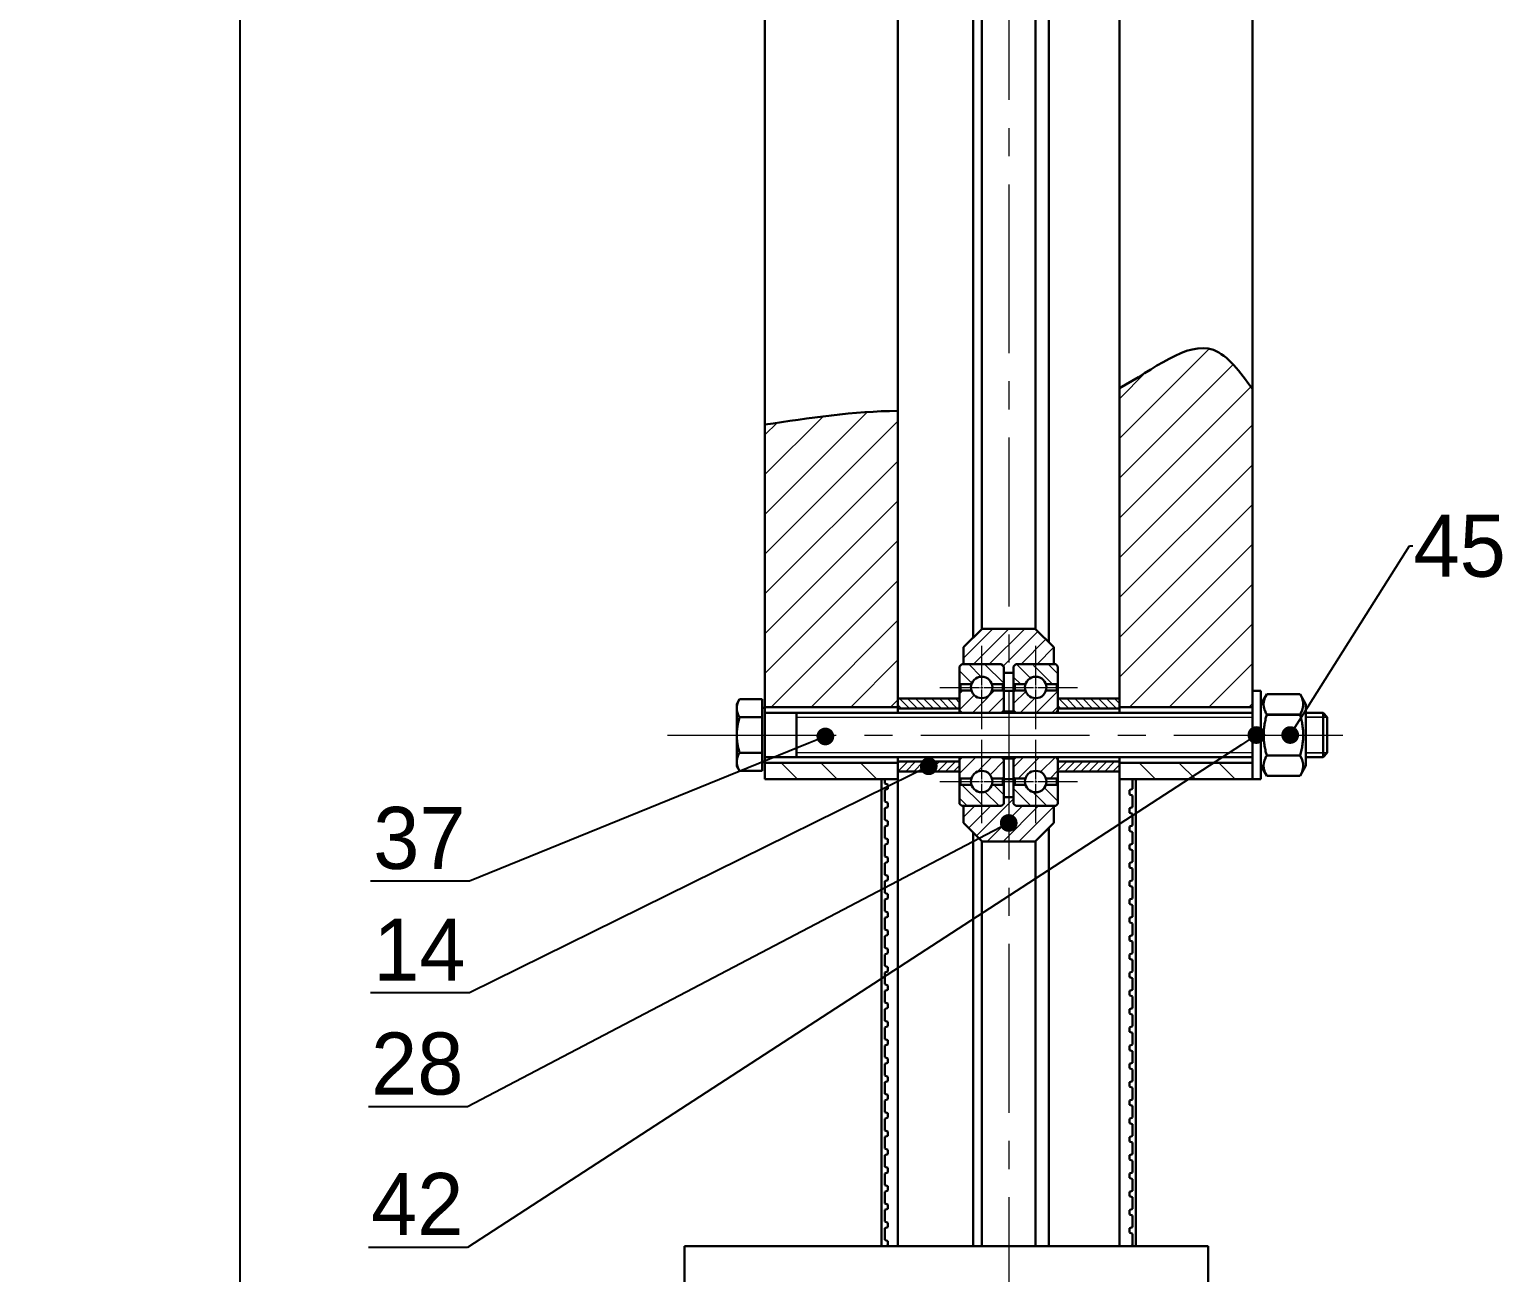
# Model space of a CAD drawing. Header units: millimetres. Extents: x 587 to 10361, y -8386 to 1488.
# Drawn here: x 8307.3 to 8474, y -6475.3 to -6335 of the extents above; entities that cross this region are included whole.
import ezdxf
from ezdxf import colors
from ezdxf.entities.mleader import LeaderData, LeaderLine
from ezdxf.math import Vec2, Vec3

# ---------------------------------------------------------------- set-up
doc = ezdxf.new("R2010")
doc.units = ezdxf.units.MM
doc.linetypes.add('ACAD_ISO10W100', pattern=[18, 12, -3, 0, -3])
doc.linetypes.add('CENTER2', pattern=[28.575, 19.05, -3.175, 3.175, -3.175])
for name, color, linetype, lineweight in [('Cienka', 30, 'Continuous', 0), ('Gruba', 7, 'Continuous', 30), ('Kreskowanie', 10, 'Continuous', 0), ('Symetria', 210, 'ACAD_ISO10W100', 0), ('Widoczne (ISO)', 7, 'Continuous', 30), ('Wymiar', 3, 'Continuous', 20)]:
    doc.layers.add(name, color=color, linetype=linetype, lineweight=lineweight)
doc.dimstyles.get("Standard").update_dxf_attribs({"dimtxt": 2, "dimasz": 1, "dimexe": 0.18, "dimexo": 0.0625, "dimgap": 0.09, "dimtad": 1, "dimzin": 0, "dimdsep": 46, "dimtxsty": 'Standard', "dimcen": 1, "dimadec": 0, "dimazin": 0, "dimtfac": 1, "dimtofl": 0, "dimtmove": 0, "dimatfit": 3, "dimfxl": 1, "dimtolj": 1, "dimtzin": 0, "dimarcsym": 0})
pattern_1 = [(45, (-394.3436, -1376.1626), (-0.89802561, 0.89802561), [])]
pattern_2 = [(135, (-394.3436, -1376.1626), (-0.89802561, -0.89802561), [])]

# ---------------------------------------------------------------- blocks, each defined once
blk = doc.blocks.new('*U454')
at = {"layer": 'Symetria', "color": 0, "linetype": 'CENTER2', "transparency": 16777216}
blk.add_line((-38.5, 0), (38.5, 0), dxfattribs=at)
blk = doc.blocks.new('*U455')
at = {"layer": 'Symetria', "color": 0, "linetype": 'CENTER2', "transparency": 16777216}
for p, q in [((0, 0.24), (0, 4.71)), ((-4.71, 0), (-0.24, 0)), ((0.24, 0), (4.71, 0)), ((0, -4.71), (0, -0.24))]:
    blk.add_line(p, q, dxfattribs=at)
at = {"layer": 'Symetria', "color": 0, "linetype": 'Continuous', "transparency": 16777216}
for p, q in [((-0.12, 0), (0.12, 0)), ((0, -0.12), (0, 0.12))]:
    blk.add_line(p, q, dxfattribs=at)
blk = doc.blocks.new('*U456')
at = {"layer": 'Symetria', "color": 0, "linetype": 'CENTER2', "transparency": 16777216}
for p, q in [((0, 0.24), (0, 4.71)), ((-4.71, 0), (-0.24, 0)), ((0.24, 0), (4.71, 0)), ((0, -4.71), (0, -0.24))]:
    blk.add_line(p, q, dxfattribs=at)
at = {"layer": 'Symetria', "color": 0, "linetype": 'Continuous', "transparency": 16777216}
for p, q in [((-0.12, 0), (0.12, 0)), ((0, -0.12), (0, 0.12))]:
    blk.add_line(p, q, dxfattribs=at)
blk = doc.blocks.new('*U457')
at = {"layer": 'Symetria', "color": 0, "linetype": 'CENTER2', "transparency": 16777216}
for p, q in [((0, 0.24), (0, 4.71)), ((-4.71, 0), (-0.24, 0)), ((0.24, 0), (4.71, 0)), ((0, -4.71), (0, -0.24))]:
    blk.add_line(p, q, dxfattribs=at)
at = {"layer": 'Symetria', "color": 0, "linetype": 'Continuous', "transparency": 16777216}
for p, q in [((-0.12, 0), (0.12, 0)), ((0, -0.12), (0, 0.12))]:
    blk.add_line(p, q, dxfattribs=at)
blk = doc.blocks.new('*U458')
at = {"layer": 'Symetria', "color": 0, "linetype": 'CENTER2', "transparency": 16777216}
for p, q in [((0, 0.24), (0, 4.71)), ((-4.71, 0), (-0.24, 0)), ((0.24, 0), (4.71, 0)), ((0, -4.71), (0, -0.24))]:
    blk.add_line(p, q, dxfattribs=at)
at = {"layer": 'Symetria', "color": 0, "linetype": 'Continuous', "transparency": 16777216}
for p, q in [((-0.12, 0), (0.12, 0)), ((0, -0.12), (0, 0.12))]:
    blk.add_line(p, q, dxfattribs=at)
blk = doc.blocks.new('*U485')
at = {"layer": 'Symetria', "color": 0, "linetype": 'CENTER2', "transparency": 16777216}
blk.add_line((0, 178.96), (0, -453.55), dxfattribs=at)
blk = doc.blocks.new('_Dot')
at = {"color": 0, "linetype": 'ByBlock', "lineweight": -2}
blk.add_line((-0.5, 0), (-1, 0), dxfattribs=at)
at = {"color": 0, "linetype": 'ByBlock', "const_width": 0.5}
blk.add_lwpolyline([(-0.25, 0, 1), (0.25, 0, 1)], format="xyb", close=True, dxfattribs=at)
blk = doc.blocks.new('*D643')
at = {"layer": 'Defpoints', "color": 0, "transparency": 16777216}
for p in [(7698.84, -6299.64), (8330.99, -6299.64), (8330.99, -6552.91)]:
    blk.add_point(p, dxfattribs=at)
at = {"layer": 'Wymiar', "color": 0, "lineweight": -2, "transparency": 16777216}
for p, q in [((7698.84, -6299.7), (7698.84, -6553.09)), ((8330.99, -6299.7), (8330.99, -6553.09)), ((7699.84, -6552.91), (8329.99, -6552.91))]:
    blk.add_line(p, q, dxfattribs=at)
at = {"layer": 'Wymiar', "color": 0, "transparency": 16777216}
for points in [[(7699.84, -6552.75), (7699.84, -6553.08), (7698.84, -6552.91)], [(8329.99, -6552.75), (8329.99, -6553.08), (8330.99, -6552.91)]]:
    blk.add_solid(points, dxfattribs=at)
at = {"layer": 'Wymiar', "color": 0, "transparency": 16777216, "insert": (8014.92, -6549.32), "char_height": 2, "attachment_point": 5}
blk.add_mtext('\\A1;{\\H3.5x;1443}', dxfattribs=at)

msp = doc.modelspace()

# ---------------------------------------------------------------- hatches: boundary and pattern name
at = {"layer": 'Kreskowanie'}
h = msp.add_hatch(dxfattribs=at)
h.set_pattern_fill('ANSI31', color=256)
h.set_pattern_definition([(45, (-394.3436, -1376.1626), (-2.245064, 2.245064), [])])
edge = h.paths.add_edge_path()
edge.add_spline(control_points=[(8405.245, -6378.059), (8400.247, -6378.094), (8395.246, -6378.849), (8390.245, -6379.604)], knot_values=[0, 0, 0, 0, 15.0793762, 15.0793762, 15.0793762, 15.0793762], degree=3, periodic=0)
edge.add_line((8390.245, -6379.604), (8390.245, -6411.187))
edge.add_line((8390.245, -6411.187), (8390.245, -6411.483))
edge.add_line((8390.245, -6411.483), (8405.245, -6411.483))
edge.add_line((8405.245, -6411.483), (8405.245, -6411.137))
edge.add_line((8405.245, -6411.137), (8405.245, -6378.059))
edge = h.paths.add_edge_path()
edge.add_spline(control_points=[(8445.245, -6375.59), (8443.856, -6373.681), (8439.921, -6368.27), (8434.043, -6373.455), (8430.245, -6375.484)], knot_values=[0, 0, 0, 0, 6.2349477, 17.6667632, 17.6667632, 17.6667632, 17.6667632], degree=3, periodic=0)
edge.add_line((8430.245, -6375.484), (8430.245, -6411.483))
edge.add_line((8430.245, -6411.483), (8444.863, -6411.483))
edge.add_line((8444.863, -6411.483), (8445.245, -6411.483))
edge.add_line((8445.245, -6411.483), (8445.245, -6375.59))
h = msp.add_hatch(dxfattribs=at)
h.set_pattern_fill('ANSI31', color=256, scale=0.4)
h.set_pattern_definition(pattern_1)
h.paths.add_polyline_path([(8420.745, -6422.637), (8418.545, -6422.637), (8418.295, -6422.387), (8418.295, -6421.637), (8417.195, -6421.637), (8417.195, -6422.387), (8416.945, -6422.637), (8414.745, -6422.637), (8414.745, -6426.637), (8420.745, -6426.637)])
h.paths.add_polyline_path([(8412.645, -6422.637), (8412.645, -6424.537), (8414.745, -6426.637), (8414.745, -6422.637)])
h.paths.add_polyline_path([(8422.845, -6422.637), (8420.745, -6422.637), (8420.745, -6426.637), (8422.845, -6424.537)])
h.paths.add_polyline_path([(8414.745, -6402.637), (8412.645, -6404.737), (8412.645, -6406.637), (8414.745, -6406.637)])
h.paths.add_polyline_path([(8418.545, -6406.637), (8420.745, -6406.637), (8420.745, -6402.637), (8414.745, -6402.637), (8414.745, -6406.637), (8416.945, -6406.637), (8417.195, -6406.887), (8417.195, -6407.637), (8418.295, -6407.637), (8418.295, -6406.887)])
h.paths.add_polyline_path([(8422.845, -6404.737), (8420.745, -6402.637), (8420.745, -6406.637), (8422.845, -6406.637)])
h = msp.add_hatch(dxfattribs=at)
h.set_pattern_fill('ANSI31', color=256, scale=0.4, angle=90)
h.set_pattern_definition(pattern_2)
h.paths.add_polyline_path([(8414.695, -6406.637), (8412.645, -6406.637), (8412.445, -6406.637), (8412.195, -6406.887), (8412.195, -6408.787), (8412.32, -6408.912), (8413.538, -6408.912, -0.3287378), (8414.695, -6408.059)])
h.paths.add_polyline_path([(8417.195, -6406.887), (8416.945, -6406.637), (8414.745, -6406.637), (8414.745, -6408.06, -0.3173424), (8415.853, -6408.912), (8417.07, -6408.912), (8417.195, -6408.787)])
h.paths.add_polyline_path([(8420.745, -6406.637), (8418.545, -6406.637), (8418.295, -6406.887), (8418.295, -6407.637), (8418.295, -6408.787), (8418.42, -6408.912), (8419.638, -6408.912, -0.3173424), (8420.745, -6408.06)])
h.paths.add_polyline_path([(8423.295, -6406.887), (8423.045, -6406.637), (8420.795, -6406.637), (8420.795, -6408.059, -0.3287378), (8421.953, -6408.912), (8423.17, -6408.912), (8423.295, -6408.787)])
h = msp.add_hatch(dxfattribs=at)
h.set_pattern_fill('ANSI31', color=256, scale=0.4)
h.set_pattern_definition(pattern_1)
h.paths.add_polyline_path([(8414.695, -6410.482, -0.3287378), (8413.538, -6409.629), (8412.32, -6409.629), (8412.195, -6409.754), (8412.195, -6409.871), (8412.195, -6411.887), (8412.445, -6412.137), (8414.695, -6412.137)])
h.paths.add_polyline_path([(8417.195, -6409.754), (8417.07, -6409.629), (8415.853, -6409.629, -0.3173424), (8414.745, -6410.481), (8414.745, -6412.137), (8416.945, -6412.137), (8417.195, -6411.887)])
h.paths.add_polyline_path([(8420.745, -6410.481, -0.3173424), (8419.638, -6409.629), (8418.42, -6409.629), (8418.295, -6409.754), (8418.295, -6411.887), (8418.545, -6412.137), (8420.745, -6412.137)])
h.paths.add_polyline_path([(8423.295, -6411.137), (8423.295, -6409.871), (8423.295, -6409.754), (8423.17, -6409.629), (8421.953, -6409.629, -0.3287378), (8420.795, -6410.482), (8420.795, -6412.137), (8423.045, -6412.137), (8423.295, -6411.887)])
h = msp.add_hatch(dxfattribs=at)
h.set_pattern_fill('ANSI31', color=256, scale=0.2, angle=90)
h.set_pattern_definition([(135, (-394.3436, -1376.1626), (-0.449012806, -0.449012806), [])])
h.paths.add_polyline_path([(8412.195, -6410.524), (8405.245, -6410.524), (8405.245, -6411.637), (8412.195, -6411.637), (8412.195, -6411.137)])
h.paths.add_polyline_path([(8430.245, -6411.137), (8430.245, -6410.524), (8423.295, -6410.524), (8423.295, -6411.637), (8430.245, -6411.637)])
h = msp.add_hatch(dxfattribs=at)
h.set_pattern_fill('ANSI31', color=256, angle=90)
h.set_pattern_definition([(135, (-394.3436, -1376.1626), (-2.245064, -2.245064), [])])
h.paths.add_polyline_path([(8405.245, -6417.791), (8390.245, -6417.791), (8390.245, -6417.594), (8390.245, -6419.637), (8405.245, -6419.637)])
h.paths.add_polyline_path([(8445.245, -6418.087), (8445.245, -6417.791), (8430.245, -6417.791), (8430.245, -6418.137), (8430.245, -6419.637), (8445.245, -6419.637)])
h = msp.add_hatch(dxfattribs=at)
h.set_pattern_fill('ANSI31', color=256, scale=0.2)
h.set_pattern_definition([(45, (-394.3436, -1376.1626), (-0.449012806, 0.449012806), [])])
h.paths.add_polyline_path([(8412.195, -6417.637), (8405.245, -6417.637), (8405.245, -6418.137), (8405.245, -6418.75), (8412.195, -6418.75)])
h.paths.add_polyline_path([(8430.245, -6417.637), (8423.295, -6417.637), (8423.295, -6418.137), (8423.295, -6418.75), (8430.245, -6418.75)])
h = msp.add_hatch(dxfattribs=at)
h.set_pattern_fill('ANSI31', color=256, scale=0.4)
h.set_pattern_definition(pattern_1)
h.paths.add_polyline_path([(8414.695, -6417.137), (8412.445, -6417.137), (8412.195, -6417.387), (8412.195, -6418.137), (8412.195, -6419.404), (8412.32, -6419.529), (8413.538, -6419.529, -0.3287378), (8414.695, -6418.675)])
h.paths.add_polyline_path([(8417.195, -6417.387), (8416.945, -6417.137), (8414.745, -6417.137), (8414.745, -6418.676, -0.3173424), (8415.853, -6419.529), (8417.07, -6419.529), (8417.195, -6419.404)])
h.paths.add_polyline_path([(8420.745, -6417.137), (8418.545, -6417.137), (8418.295, -6417.387), (8418.295, -6419.404), (8418.42, -6419.529), (8419.638, -6419.529, -0.3173424), (8420.745, -6418.676)])
h.paths.add_polyline_path([(8423.295, -6417.387), (8423.045, -6417.137), (8420.795, -6417.137), (8420.795, -6418.675, -0.3287378), (8421.953, -6419.529), (8423.17, -6419.529), (8423.295, -6419.404)])
h = msp.add_hatch(dxfattribs=at)
h.set_pattern_fill('ANSI31', color=256, scale=0.4, angle=90)
h.set_pattern_definition(pattern_2)
h.paths.add_polyline_path([(8414.695, -6421.099, -0.3287378), (8413.538, -6420.246), (8412.32, -6420.246), (8412.195, -6420.371), (8412.195, -6422.387), (8412.445, -6422.637), (8414.695, -6422.637)])
h.paths.add_polyline_path([(8417.195, -6421.637), (8417.195, -6420.371), (8417.07, -6420.246), (8415.853, -6420.246, -0.3173424), (8414.745, -6421.098), (8414.745, -6422.637), (8416.945, -6422.637), (8417.195, -6422.387)])
h.paths.add_polyline_path([(8420.745, -6421.098, -0.3173424), (8419.638, -6420.246), (8418.42, -6420.246), (8418.295, -6420.371), (8418.295, -6422.387), (8418.545, -6422.637), (8420.745, -6422.637)])
h.paths.add_polyline_path([(8423.295, -6420.371), (8423.17, -6420.246), (8421.953, -6420.246, -0.3287378), (8420.795, -6421.099), (8420.795, -6422.637), (8422.845, -6422.637), (8423.045, -6422.637), (8423.295, -6422.387)])

# ---------------------------------------------------------------- linework, layer by layer
at = {"layer": 'Cienka'}
for p, q in [((8393.789, -6412.616), (8445.245, -6412.616)), ((8453.689, -6412.616), (8451.289, -6412.616)), ((8451.289, -6412.616), (8453.689, -6412.616)), ((8445.245, -6416.659), (8393.767, -6416.659)), ((8451.289, -6416.659), (8453.689, -6416.659)), ((8453.689, -6416.659), (8451.289, -6416.659))]:
    msp.add_line(p, q, dxfattribs=at)
at = {"layer": 'Gruba'}
for p, q in [((8390.245, -6119.637), (8390.245, -6417.637)), ((8405.245, -6290.787), (8405.245, -6412.137)), ((8413.72, -6290.637), (8413.72, -6403.662)), ((8414.72, -6402.662), (8414.72, -6290.637)), ((8420.77, -6290.637), (8420.77, -6402.662)), ((8422.27, -6404.162), (8422.27, -6290.637)), ((8430.245, -6290.637), (8430.245, -6412.137)), ((8445.245, -6299.637), (8445.245, -6417.637)), ((8412.645, -6404.737), (8414.745, -6402.637)), ((8420.745, -6402.637), (8414.745, -6402.637)), ((8422.845, -6404.737), (8420.745, -6402.637)), ((8412.645, -6404.737), (8412.645, -6406.637)), ((8412.195, -6406.887), (8412.445, -6406.637)), ((8412.195, -6406.887), (8412.195, -6412.137)), ((8412.645, -6406.637), (8412.445, -6406.637)), ((8416.945, -6406.637), (8412.645, -6406.637)), ((8422.845, -6406.637), (8418.545, -6406.637)), ((8423.045, -6406.637), (8422.845, -6406.637)), ((8423.295, -6406.887), (8423.045, -6406.637)), ((8423.295, -6406.887), (8423.295, -6412.137)), ((8412.195, -6408.787), (8412.32, -6408.912)), ((8412.195, -6409.754), (8412.32, -6409.629)), ((8412.32, -6408.912), (8413.538, -6408.912)), ((8412.32, -6409.629), (8413.538, -6409.629)), ((8417.07, -6408.912), (8415.853, -6408.912)), ((8417.07, -6409.629), (8415.853, -6409.629)), ((8417.195, -6408.787), (8417.07, -6408.912)), ((8417.195, -6409.754), (8417.07, -6409.629)), ((8418.295, -6408.787), (8418.42, -6408.912)), ((8418.295, -6409.754), (8418.42, -6409.629)), ((8418.42, -6408.912), (8419.638, -6408.912)), ((8418.42, -6409.629), (8419.638, -6409.629)), ((8423.17, -6408.912), (8421.953, -6408.912)), ((8423.17, -6409.629), (8421.953, -6409.629)), ((8423.295, -6408.787), (8423.17, -6408.912)), ((8423.295, -6409.754), (8423.17, -6409.629)), ((8446.189, -6409.637), (8445.245, -6409.637)), ((8446.189, -6409.637), (8446.189, -6411.187)), ((8390.245, -6411.483), (8405.245, -6411.483)), ((8412.195, -6410.524), (8405.245, -6410.524)), ((8445.245, -6411.483), (8430.245, -6411.483)), ((8450.614, -6410.018), (8446.864, -6410.018)), ((8451.289, -6411.187), (8450.619, -6410.027)), ((8451.289, -6418.087), (8451.289, -6411.187)), ((8393.789, -6412.137), (8393.789, -6417.137)), ((8405.245, -6411.637), (8412.195, -6411.637)), ((8430.245, -6411.637), (8423.295, -6411.637)), ((8450.614, -6412.341), (8446.864, -6412.341)), ((8453.21, -6412.137), (8451.289, -6412.137)), ((8453.689, -6412.616), (8453.21, -6412.137)), ((8453.689, -6412.616), (8453.21, -6412.137)), ((8453.21, -6412.137), (8453.21, -6417.137)), ((8453.689, -6412.616), (8453.689, -6416.659)), ((8390.245, -6419.637), (8390.245, -6417.637)), ((8390.245, -6417.791), (8405.245, -6417.791)), ((8405.245, -6417.137), (8405.245, -6417.637)), ((8405.245, -6417.637), (8405.245, -6419.637)), ((8405.245, -6417.637), (8412.195, -6417.637)), ((8412.195, -6417.137), (8412.195, -6422.387)), ((8423.295, -6417.137), (8423.295, -6422.387)), ((8430.245, -6417.637), (8423.295, -6417.637)), ((8430.245, -6417.137), (8430.245, -6417.637)), ((8430.245, -6419.637), (8430.245, -6417.637)), ((8445.245, -6417.791), (8430.245, -6417.791)), ((8445.245, -6417.637), (8445.245, -6419.637)), ((8446.189, -6419.637), (8446.189, -6418.087)), ((8450.614, -6416.96), (8446.864, -6416.96)), ((8451.289, -6418.087), (8450.619, -6419.247)), ((8453.21, -6417.137), (8451.289, -6417.137)), ((8453.689, -6416.659), (8453.21, -6417.137)), ((8453.689, -6416.659), (8453.21, -6417.137)), ((8390.245, -6419.637), (8405.245, -6419.637)), ((8403.408, -6419.637), (8403.41, -6472.326)), ((8403.767, -6420.096), (8403.767, -6419.637)), ((8412.195, -6418.75), (8405.245, -6418.75)), ((8405.245, -6419.637), (8405.245, -6472.326)), ((8412.195, -6419.404), (8412.32, -6419.529)), ((8412.32, -6419.529), (8413.538, -6419.529)), ((8417.07, -6419.529), (8415.853, -6419.529)), ((8417.195, -6419.404), (8417.07, -6419.529)), ((8418.295, -6419.404), (8418.42, -6419.529)), ((8418.42, -6419.529), (8419.638, -6419.529)), ((8423.17, -6419.529), (8421.953, -6419.529)), ((8423.295, -6419.404), (8423.17, -6419.529)), ((8430.245, -6419.637), (8430.245, -6472.326)), ((8430.245, -6419.637), (8445.245, -6419.637)), ((8431.717, -6419.637), (8431.717, -6420.722)), ((8432.077, -6472.326), (8432.076, -6419.637)), ((8446.189, -6419.637), (8445.245, -6419.637)), ((8450.614, -6419.256), (8446.864, -6419.256)), ((8404.117, -6420.223), (8403.767, -6420.096)), ((8403.767, -6420.841), (8404.117, -6420.714)), ((8403.767, -6422.157), (8403.767, -6420.841)), ((8404.117, -6420.714), (8404.117, -6420.223)), ((8412.195, -6420.371), (8412.32, -6420.246)), ((8412.32, -6420.246), (8413.538, -6420.246)), ((8417.07, -6420.246), (8415.853, -6420.246)), ((8417.195, -6420.371), (8417.07, -6420.246)), ((8418.295, -6420.371), (8418.42, -6420.246)), ((8418.42, -6420.246), (8419.638, -6420.246)), ((8423.17, -6420.246), (8421.953, -6420.246)), ((8423.295, -6420.371), (8423.17, -6420.246)), ((8431.717, -6420.722), (8431.367, -6420.85)), ((8431.367, -6420.85), (8431.367, -6421.34)), ((8431.367, -6421.34), (8431.717, -6421.467)), ((8431.717, -6421.467), (8431.717, -6422.783)), ((8404.117, -6422.284), (8403.767, -6422.157)), ((8403.767, -6422.902), (8404.117, -6422.775)), ((8403.767, -6424.218), (8403.767, -6422.902)), ((8404.117, -6422.775), (8404.117, -6422.284)), ((8412.195, -6422.387), (8412.445, -6422.637)), ((8412.645, -6422.637), (8412.445, -6422.637)), ((8416.945, -6422.637), (8412.645, -6422.637)), ((8422.845, -6422.637), (8418.545, -6422.637)), ((8423.045, -6422.637), (8422.845, -6422.637)), ((8423.295, -6422.387), (8423.045, -6422.637)), ((8431.717, -6422.783), (8431.367, -6422.91)), ((8431.367, -6422.91), (8431.367, -6423.401)), ((8404.117, -6424.345), (8403.767, -6424.218)), ((8403.767, -6424.963), (8404.117, -6424.835)), ((8404.117, -6424.835), (8404.117, -6424.345)), ((8412.645, -6424.537), (8414.745, -6426.637)), ((8422.845, -6424.537), (8420.745, -6426.637)), ((8431.367, -6423.401), (8431.717, -6423.528)), ((8431.717, -6424.844), (8431.367, -6424.971)), ((8431.717, -6423.528), (8431.717, -6424.844)), ((8403.767, -6426.278), (8403.767, -6424.963)), ((8404.117, -6426.406), (8403.767, -6426.278)), ((8404.117, -6426.896), (8404.117, -6426.406)), ((8413.72, -6425.612), (8413.72, -6472.326)), ((8422.27, -6472.326), (8422.27, -6425.112)), ((8431.367, -6424.971), (8431.367, -6425.462)), ((8431.367, -6425.462), (8431.717, -6425.589)), ((8431.717, -6425.589), (8431.717, -6426.905)), ((8403.767, -6427.024), (8404.117, -6426.896)), ((8403.767, -6428.339), (8403.767, -6427.024)), ((8414.72, -6472.326), (8414.72, -6426.612)), ((8420.745, -6426.637), (8414.745, -6426.637)), ((8420.77, -6426.612), (8420.77, -6472.326)), ((8431.717, -6426.905), (8431.367, -6427.032)), ((8431.367, -6427.032), (8431.367, -6427.522)), ((8431.367, -6427.522), (8431.717, -6427.65)), ((8431.717, -6427.65), (8431.717, -6428.965)), ((8404.117, -6428.467), (8403.767, -6428.339)), ((8403.767, -6429.084), (8404.117, -6428.957)), ((8403.767, -6430.4), (8403.767, -6429.084)), ((8404.117, -6428.957), (8404.117, -6428.467)), ((8431.717, -6428.965), (8431.367, -6429.093)), ((8431.367, -6429.093), (8431.367, -6429.583)), ((8431.367, -6429.583), (8431.717, -6429.711)), ((8431.717, -6429.711), (8431.717, -6431.026)), ((8404.117, -6430.527), (8403.767, -6430.4)), ((8403.767, -6431.145), (8404.117, -6431.018)), ((8403.768, -6432.461), (8403.767, -6431.145)), ((8404.117, -6431.018), (8404.117, -6430.527)), ((8431.717, -6431.026), (8431.367, -6431.154)), ((8431.367, -6431.154), (8431.368, -6431.644)), ((8404.118, -6432.588), (8403.768, -6432.461)), ((8403.768, -6433.206), (8404.118, -6433.079)), ((8403.768, -6434.522), (8403.768, -6433.206)), ((8404.118, -6433.079), (8404.118, -6432.588)), ((8431.368, -6431.644), (8431.718, -6431.771)), ((8431.718, -6433.087), (8431.368, -6433.214)), ((8431.368, -6433.214), (8431.368, -6433.705)), ((8431.718, -6431.771), (8431.718, -6433.087)), ((8404.118, -6434.649), (8403.768, -6434.522)), ((8404.118, -6435.139), (8404.118, -6434.649)), ((8431.368, -6433.705), (8431.718, -6433.832)), ((8431.718, -6433.832), (8431.718, -6435.148)), ((8403.768, -6435.267), (8404.118, -6435.139)), ((8403.768, -6436.582), (8403.768, -6435.267)), ((8404.118, -6436.71), (8403.768, -6436.582)), ((8431.718, -6435.148), (8431.368, -6435.275)), ((8431.368, -6435.275), (8431.368, -6435.766)), ((8431.368, -6435.766), (8431.718, -6435.893)), ((8431.718, -6435.893), (8431.718, -6437.209)), ((8403.768, -6437.328), (8404.118, -6437.2)), ((8403.768, -6438.643), (8403.768, -6437.328)), ((8404.118, -6437.2), (8404.118, -6436.71)), ((8431.718, -6437.209), (8431.368, -6437.336)), ((8431.368, -6437.336), (8431.368, -6437.826)), ((8431.368, -6437.826), (8431.718, -6437.954)), ((8431.718, -6437.954), (8431.718, -6439.269)), ((8404.118, -6438.771), (8403.768, -6438.643)), ((8403.768, -6439.388), (8404.118, -6439.261)), ((8403.768, -6440.704), (8403.768, -6439.388)), ((8404.118, -6439.261), (8404.118, -6438.771)), ((8431.718, -6439.269), (8431.368, -6439.397)), ((8431.368, -6439.397), (8431.368, -6439.887)), ((8431.368, -6439.887), (8431.718, -6440.015)), ((8404.118, -6440.831), (8403.768, -6440.704)), ((8403.768, -6441.449), (8404.118, -6441.322)), ((8403.768, -6442.765), (8403.768, -6441.449)), ((8404.118, -6441.322), (8404.118, -6440.831)), ((8431.718, -6441.33), (8431.368, -6441.458)), ((8431.368, -6441.458), (8431.368, -6441.948)), ((8431.718, -6440.015), (8431.718, -6441.33)), ((8404.118, -6442.892), (8403.768, -6442.765)), ((8404.118, -6443.383), (8404.118, -6442.892)), ((8431.368, -6441.948), (8431.718, -6442.075)), ((8431.718, -6442.075), (8431.718, -6443.391)), ((8403.768, -6443.51), (8404.118, -6443.383)), ((8403.768, -6444.826), (8403.768, -6443.51)), ((8404.118, -6444.953), (8403.768, -6444.826)), ((8431.718, -6443.391), (8431.368, -6443.518)), ((8431.368, -6443.518), (8431.368, -6444.009)), ((8431.368, -6444.009), (8431.718, -6444.136)), ((8431.718, -6444.136), (8431.718, -6445.452)), ((8403.768, -6445.571), (8404.118, -6445.443)), ((8403.768, -6446.886), (8403.768, -6445.571)), ((8404.118, -6445.443), (8404.118, -6444.953)), ((8431.718, -6445.452), (8431.368, -6445.579)), ((8431.368, -6445.579), (8431.368, -6446.07)), ((8431.368, -6446.07), (8431.718, -6446.197)), ((8431.718, -6446.197), (8431.718, -6447.513)), ((8404.118, -6447.014), (8403.768, -6446.886)), ((8403.768, -6447.632), (8404.118, -6447.504)), ((8403.768, -6448.947), (8403.768, -6447.632)), ((8404.118, -6447.504), (8404.118, -6447.014)), ((8431.718, -6447.513), (8431.368, -6447.64)), ((8431.368, -6447.64), (8431.368, -6448.13)), ((8431.368, -6448.13), (8431.718, -6448.258)), ((8431.718, -6448.258), (8431.718, -6449.573)), ((8404.118, -6449.075), (8403.768, -6448.947)), ((8403.768, -6449.692), (8404.118, -6449.565)), ((8403.768, -6451.008), (8403.768, -6449.692)), ((8404.118, -6449.565), (8404.118, -6449.075)), ((8431.718, -6449.573), (8431.368, -6449.701)), ((8431.368, -6449.701), (8431.368, -6450.191)), ((8404.118, -6451.135), (8403.768, -6451.008)), ((8404.118, -6451.626), (8404.118, -6451.135)), ((8431.368, -6450.191), (8431.718, -6450.319)), ((8431.718, -6450.319), (8431.718, -6451.634)), ((8403.768, -6451.753), (8404.118, -6451.626)), ((8403.768, -6453.069), (8403.768, -6451.753)), ((8404.118, -6453.196), (8403.768, -6453.069)), ((8404.118, -6453.687), (8404.118, -6453.196)), ((8431.718, -6451.634), (8431.368, -6451.762)), ((8431.368, -6451.762), (8431.368, -6452.252)), ((8431.368, -6452.252), (8431.718, -6452.379)), ((8431.718, -6452.379), (8431.718, -6453.695)), ((8403.768, -6453.814), (8404.118, -6453.687)), ((8403.768, -6455.13), (8403.768, -6453.814)), ((8431.718, -6453.695), (8431.368, -6453.822)), ((8431.368, -6453.822), (8431.368, -6454.313)), ((8431.368, -6454.313), (8431.718, -6454.44)), ((8431.718, -6454.44), (8431.718, -6455.756)), ((8404.118, -6455.257), (8403.768, -6455.13)), ((8403.768, -6455.875), (8404.118, -6455.747)), ((8403.768, -6457.19), (8403.768, -6455.875)), ((8404.118, -6455.747), (8404.118, -6455.257)), ((8431.718, -6455.756), (8431.368, -6455.883)), ((8431.368, -6455.883), (8431.368, -6456.374)), ((8431.368, -6456.374), (8431.718, -6456.501)), ((8431.718, -6456.501), (8431.718, -6457.817)), ((8404.118, -6457.318), (8403.768, -6457.19)), ((8403.768, -6457.936), (8404.118, -6457.808)), ((8403.768, -6459.251), (8403.768, -6457.936)), ((8404.118, -6457.808), (8404.118, -6457.318)), ((8431.718, -6457.817), (8431.368, -6457.944)), ((8431.368, -6457.944), (8431.368, -6458.434)), ((8404.118, -6459.379), (8403.768, -6459.251)), ((8403.768, -6459.996), (8404.118, -6459.869)), ((8404.118, -6459.869), (8404.118, -6459.379)), ((8431.368, -6458.434), (8431.718, -6458.562)), ((8431.718, -6459.877), (8431.368, -6460.005)), ((8431.718, -6458.562), (8431.718, -6459.877)), ((8403.768, -6461.312), (8403.768, -6459.996)), ((8404.118, -6461.439), (8403.768, -6461.312)), ((8404.118, -6461.93), (8404.118, -6461.439)), ((8431.368, -6460.005), (8431.368, -6460.495)), ((8431.368, -6460.495), (8431.718, -6460.623)), ((8431.718, -6460.623), (8431.718, -6461.938)), ((8403.768, -6462.057), (8404.118, -6461.93)), ((8403.768, -6463.373), (8403.768, -6462.057)), ((8431.718, -6461.938), (8431.368, -6462.066)), ((8431.368, -6462.066), (8431.368, -6462.556)), ((8431.368, -6462.556), (8431.718, -6462.683)), ((8431.718, -6462.683), (8431.718, -6463.999)), ((8404.118, -6463.5), (8403.768, -6463.373)), ((8403.768, -6464.118), (8404.118, -6463.991)), ((8403.769, -6465.434), (8403.768, -6464.118)), ((8404.118, -6463.991), (8404.118, -6463.5)), ((8431.718, -6463.999), (8431.368, -6464.126)), ((8431.368, -6464.126), (8431.368, -6464.617)), ((8431.368, -6464.617), (8431.719, -6464.744)), ((8431.719, -6464.744), (8431.719, -6466.06)), ((8404.119, -6465.561), (8403.769, -6465.434)), ((8403.769, -6466.179), (8404.119, -6466.051)), ((8403.769, -6467.494), (8403.769, -6466.179)), ((8404.119, -6466.051), (8404.119, -6465.561)), ((8431.719, -6466.06), (8431.369, -6466.187)), ((8431.369, -6466.187), (8431.369, -6466.678)), ((8404.119, -6467.622), (8403.769, -6467.494)), ((8403.769, -6468.24), (8404.119, -6468.112)), ((8403.769, -6469.555), (8403.769, -6468.24)), ((8404.119, -6468.112), (8404.119, -6467.622)), ((8431.369, -6466.678), (8431.719, -6466.805)), ((8431.719, -6468.121), (8431.369, -6468.248)), ((8431.369, -6468.248), (8431.369, -6468.738)), ((8431.719, -6466.805), (8431.719, -6468.121)), ((8404.119, -6469.683), (8403.769, -6469.555)), ((8404.119, -6470.173), (8404.119, -6469.683)), ((8431.369, -6468.738), (8431.719, -6468.866)), ((8431.719, -6468.866), (8431.719, -6470.181)), ((8403.769, -6470.3), (8404.119, -6470.173)), ((8403.769, -6471.616), (8403.769, -6470.3)), ((8431.719, -6470.181), (8431.369, -6470.309)), ((8431.369, -6470.309), (8431.369, -6470.799)), ((8431.369, -6470.799), (8431.719, -6470.927)), ((8431.719, -6470.927), (8431.719, -6472.242)), ((8440.245, -6472.326), (8381.157, -6472.326)), ((8381.157, -6472.326), (8381.157, -6477.326)), ((8404.119, -6471.743), (8403.769, -6471.616)), ((8403.866, -6472.326), (8404.119, -6472.234)), ((8404.119, -6472.234), (8404.119, -6471.743)), ((8431.719, -6472.242), (8431.489, -6472.326)), ((8440.245, -6472.326), (8440.245, -6477.326))]:
    msp.add_line(p, q, dxfattribs=at)
for centre in [(8414.695, -6409.27), (8420.795, -6409.27), (8414.695, -6419.887), (8420.795, -6419.887)]:
    msp.add_circle(centre, 1.212, dxfattribs=at)
msp.add_open_spline([(8445.245, -6375.59), (8443.856, -6373.681), (8439.921, -6368.27), (8434.043, -6373.455), (8430.245, -6375.484)], degree=3, knots=[0, 0, 0, 0, 6.2349477, 17.6667632, 17.6667632, 17.6667632, 17.6667632], dxfattribs=at)
msp.add_open_spline([(8405.245, -6378.059), (8400.247, -6378.094), (8395.246, -6378.849), (8390.245, -6379.604)], degree=3, dxfattribs=at)
for points, weights in [([(8446.864, -6410.018), (8446.197, -6411.18), (8446.864, -6412.341)], [1, 1.15470053838, 1]), ([(8446.858, -6410.027), (8446.861, -6410.023), (8446.864, -6410.018)], [1.00102016305, 1.00051177456, 1]), ([(8450.614, -6410.018), (8450.616, -6410.023), (8450.619, -6410.027)], [1, 1.00051177456, 1.00102016305]), ([(8450.614, -6412.341), (8451.281, -6411.18), (8450.614, -6410.018)], [1, 1.15470053838, 1]), ([(8446.864, -6412.341), (8446.197, -6414.65), (8446.864, -6416.96)], [1, 1.15470053838, 1]), ([(8450.614, -6416.96), (8451.281, -6414.65), (8450.614, -6412.341)], [1, 1.15470053838, 1]), ([(8446.864, -6416.96), (8446.197, -6418.108), (8446.864, -6419.256)], [1, 1.15470053838, 1]), ([(8450.614, -6419.256), (8451.281, -6418.108), (8450.614, -6416.96)], [1, 1.15470053838, 1])]:
    msp.add_rational_spline(points, weights, degree=2, dxfattribs=at)
at = {"layer": 'Widoczne (ISO)'}
for p, q in [((8430.245, -6412.137), (8430.245, -6375.484)), ((8445.245, -6375.59), (8445.245, -6411.187)), ((8405.245, -6378.059), (8405.245, -6412.137)), ((8390.245, -6411.187), (8390.245, -6379.604)), ((8412.645, -6404.737), (8414.745, -6402.637)), ((8414.745, -6402.637), (8420.745, -6402.637)), ((8420.745, -6402.637), (8422.845, -6404.737)), ((8412.645, -6406.637), (8412.645, -6404.737)), ((8422.845, -6404.737), (8422.845, -6406.637)), ((8412.195, -6406.887), (8412.445, -6406.637)), ((8412.195, -6408.904), (8412.195, -6406.887)), ((8412.445, -6406.637), (8416.945, -6406.637)), ((8416.945, -6406.637), (8417.195, -6406.887)), ((8417.195, -6406.887), (8417.195, -6408.904)), ((8417.195, -6407.637), (8417.195, -6406.887)), ((8418.295, -6407.637), (8417.195, -6407.637)), ((8418.295, -6406.887), (8418.545, -6406.637)), ((8418.295, -6408.904), (8418.295, -6406.887)), ((8418.295, -6406.887), (8418.295, -6407.637)), ((8418.545, -6406.637), (8423.045, -6406.637)), ((8423.045, -6406.637), (8423.295, -6406.887)), ((8423.295, -6406.887), (8423.295, -6408.904)), ((8412.195, -6409.871), (8412.195, -6408.904)), ((8412.195, -6411.887), (8412.195, -6409.871)), ((8412.32, -6409.629), (8412.32, -6408.912)), ((8417.07, -6408.912), (8417.07, -6409.629)), ((8417.195, -6409.637), (8417.195, -6408.904)), ((8417.195, -6409.637), (8418.295, -6409.637)), ((8417.195, -6411.987), (8417.195, -6409.637)), ((8417.195, -6409.871), (8417.195, -6411.887)), ((8418.295, -6409.637), (8418.295, -6408.904)), ((8418.295, -6409.637), (8418.295, -6411.987)), ((8418.295, -6411.887), (8418.295, -6409.871)), ((8418.42, -6409.629), (8418.42, -6408.912)), ((8423.17, -6408.912), (8423.17, -6409.629)), ((8423.295, -6409.871), (8423.295, -6408.904)), ((8423.295, -6409.871), (8423.295, -6411.887)), ((8387.064, -6411.138), (8387.377, -6410.597)), ((8387.064, -6411.607), (8387.064, -6411.138)), ((8389.927, -6410.597), (8387.377, -6410.597)), ((8389.927, -6412.617), (8389.927, -6410.597)), ((8390.245, -6411.013), (8390.245, -6418.261)), ((8405.245, -6410.524), (8412.195, -6410.524)), ((8405.245, -6412.137), (8405.245, -6411.137)), ((8412.195, -6411.137), (8412.195, -6412.137)), ((8423.295, -6410.524), (8430.245, -6410.524)), ((8423.295, -6412.137), (8423.295, -6411.137)), ((8430.245, -6411.137), (8430.245, -6412.137)), ((8446.189, -6411.187), (8446.858, -6410.027)), ((8446.189, -6418.087), (8446.189, -6411.187)), ((8450.614, -6410.018), (8446.864, -6410.018)), ((8451.289, -6411.187), (8450.619, -6410.027)), ((8451.289, -6411.187), (8451.289, -6417.137)), ((8387.064, -6414.637), (8387.064, -6411.607)), ((8389.927, -6412.617), (8387.377, -6412.617)), ((8389.927, -6411.584), (8390.245, -6411.584)), ((8389.927, -6416.657), (8389.927, -6412.617)), ((8390.245, -6412.137), (8445.245, -6412.137)), ((8405.245, -6412.137), (8393.789, -6412.137)), ((8412.195, -6412.137), (8405.245, -6412.137)), ((8412.445, -6412.137), (8412.195, -6411.887)), ((8416.945, -6412.137), (8412.445, -6412.137)), ((8417.195, -6411.887), (8416.945, -6412.137)), ((8418.295, -6411.987), (8417.195, -6411.987)), ((8417.195, -6412.137), (8417.195, -6411.987)), ((8418.545, -6412.137), (8418.295, -6411.887)), ((8418.295, -6412.137), (8418.295, -6411.987)), ((8423.045, -6412.137), (8418.545, -6412.137)), ((8423.295, -6411.887), (8423.045, -6412.137)), ((8430.245, -6412.137), (8423.295, -6412.137)), ((8445.245, -6412.137), (8430.245, -6412.137)), ((8450.614, -6412.314), (8446.864, -6412.314)), ((8451.289, -6412.137), (8453.21, -6412.137)), ((8453.689, -6412.616), (8453.689, -6416.659)), ((8387.064, -6417.667), (8387.064, -6414.637)), ((8387.064, -6418.136), (8387.064, -6417.667)), ((8387.064, -6418.136), (8387.377, -6418.677)), ((8389.927, -6416.657), (8387.377, -6416.657)), ((8389.927, -6418.677), (8389.927, -6416.657)), ((8389.927, -6417.69), (8390.245, -6417.69)), ((8445.245, -6417.137), (8390.245, -6417.137)), ((8390.245, -6419.637), (8390.245, -6418.087)), ((8393.789, -6417.137), (8405.245, -6417.137)), ((8405.245, -6417.137), (8405.245, -6419.637)), ((8405.245, -6418.137), (8405.245, -6417.137)), ((8405.245, -6417.137), (8412.195, -6417.137)), ((8412.195, -6417.387), (8412.445, -6417.137)), ((8412.195, -6417.137), (8412.195, -6418.137)), ((8412.195, -6419.404), (8412.195, -6417.387)), ((8412.445, -6417.137), (8416.945, -6417.137)), ((8416.945, -6417.137), (8417.195, -6417.387)), ((8417.195, -6417.287), (8417.195, -6417.137)), ((8417.195, -6419.637), (8417.195, -6417.287)), ((8417.195, -6417.287), (8418.295, -6417.287)), ((8417.195, -6417.387), (8417.195, -6419.404)), ((8418.295, -6417.387), (8418.545, -6417.137)), ((8418.295, -6417.287), (8418.295, -6417.137)), ((8418.295, -6417.287), (8418.295, -6419.637)), ((8418.295, -6419.404), (8418.295, -6417.387)), ((8418.545, -6417.137), (8423.045, -6417.137)), ((8423.045, -6417.137), (8423.295, -6417.387)), ((8423.295, -6418.137), (8423.295, -6417.137)), ((8423.295, -6417.137), (8430.245, -6417.137)), ((8423.295, -6417.387), (8423.295, -6419.404)), ((8430.245, -6419.637), (8430.245, -6417.137)), ((8430.245, -6417.137), (8445.245, -6417.137)), ((8430.245, -6417.137), (8430.245, -6418.137)), ((8445.245, -6418.087), (8445.245, -6419.637)), ((8445.245, -6418.087), (8445.245, -6418.087)), ((8446.189, -6418.087), (8446.858, -6419.247)), ((8450.614, -6416.933), (8446.864, -6416.933)), ((8451.289, -6418.087), (8450.619, -6419.247)), ((8453.21, -6417.137), (8451.289, -6417.137)), ((8451.289, -6417.137), (8451.289, -6418.087)), ((8389.927, -6418.677), (8387.377, -6418.677)), ((8405.245, -6419.637), (8390.245, -6419.637)), ((8405.245, -6418.75), (8412.195, -6418.75)), ((8412.195, -6420.371), (8412.195, -6419.404)), ((8412.32, -6420.246), (8412.32, -6419.529)), ((8417.07, -6419.529), (8417.07, -6420.246)), ((8417.195, -6420.371), (8417.195, -6419.637)), ((8418.295, -6419.637), (8417.195, -6419.637)), ((8418.295, -6420.371), (8418.295, -6419.637)), ((8418.42, -6420.246), (8418.42, -6419.529)), ((8423.17, -6419.529), (8423.17, -6420.246)), ((8423.295, -6418.75), (8430.245, -6418.75)), ((8423.295, -6420.371), (8423.295, -6419.404)), ((8445.245, -6419.637), (8430.245, -6419.637)), ((8450.614, -6419.256), (8446.864, -6419.256)), ((8412.195, -6422.387), (8412.195, -6420.371)), ((8417.195, -6420.371), (8417.195, -6422.387)), ((8418.295, -6422.387), (8418.295, -6420.371)), ((8423.295, -6420.371), (8423.295, -6422.387)), ((8412.445, -6422.637), (8412.195, -6422.387)), ((8416.945, -6422.637), (8412.445, -6422.637)), ((8412.645, -6424.537), (8412.645, -6422.637)), ((8417.195, -6422.387), (8416.945, -6422.637)), ((8417.195, -6422.387), (8417.195, -6421.637)), ((8417.195, -6421.637), (8418.295, -6421.637)), ((8418.295, -6421.637), (8418.295, -6422.387)), ((8418.545, -6422.637), (8418.295, -6422.387)), ((8423.045, -6422.637), (8418.545, -6422.637)), ((8422.845, -6422.637), (8422.845, -6424.537)), ((8423.295, -6422.387), (8423.045, -6422.637)), ((8414.745, -6426.637), (8412.645, -6424.537)), ((8422.845, -6424.537), (8420.745, -6426.637)), ((8420.745, -6426.637), (8414.745, -6426.637))]:
    msp.add_line(p, q, dxfattribs=at)
for points, weights in [([(8387.064, -6411.607), (8387.064, -6411.138), (8387.377, -6410.597)], [1, 1.0379548493, 1]), ([(8446.864, -6412.314), (8446.197, -6411.166), (8446.864, -6410.018)], [1, 1.15470053838, 1]), ([(8450.614, -6410.018), (8451.281, -6411.166), (8450.614, -6412.314)], [1, 1.15470053838, 1]), ([(8387.377, -6412.617), (8387.064, -6412.076), (8387.064, -6411.607)], [1, 1.0379548493, 1]), ([(8387.064, -6414.637), (8387.064, -6413.7), (8387.377, -6412.617)], [1, 1.0379548493, 1]), ([(8446.864, -6416.933), (8446.197, -6414.624), (8446.864, -6412.314)], [1, 1.15470053838, 1]), ([(8450.614, -6412.314), (8451.281, -6414.624), (8450.614, -6416.933)], [1, 1.15470053838, 1]), ([(8387.377, -6416.657), (8387.064, -6415.575), (8387.064, -6414.637)], [1, 1.0379548493, 1]), ([(8387.064, -6417.667), (8387.064, -6417.198), (8387.377, -6416.657)], [1, 1.0379548493, 1]), ([(8387.377, -6418.677), (8387.064, -6418.136), (8387.064, -6417.667)], [1, 1.0379548493, 1]), ([(8446.864, -6419.256), (8446.197, -6418.095), (8446.864, -6416.933)], [1, 1.15470053838, 1]), ([(8450.614, -6416.933), (8451.281, -6418.095), (8450.614, -6419.256)], [1, 1.15470053838, 1]), ([(8446.858, -6419.247), (8446.861, -6419.251), (8446.864, -6419.256)], [1.00102016305, 1.00051177456, 1]), ([(8450.614, -6419.256), (8450.616, -6419.251), (8450.619, -6419.247)], [1, 1.00051177456, 1.00102016305])]:
    msp.add_rational_spline(points, weights, degree=2, dxfattribs=at)

# ---------------------------------------------------------------- block references
at = {"layer": 'Symetria', "linetype": 'CENTER2'}
for name, p in [('*U485', (8417.745, -6102.825)), ('*U455', (8414.695, -6409.27)), ('*U456', (8420.795, -6409.27)), ('*U454', (8417.745, -6414.637)), ('*U458', (8414.695, -6419.887)), ('*U457', (8420.795, -6419.887))]:
    msp.add_blockref(name, p, dxfattribs=at)

# ---------------------------------------------------------------- dimensions: what is measured, and where the dimension line sits
at = {"layer": 'Wymiar'}
dim = msp.add_linear_dim(base=(8330.99, -6552.914), p1=(7698.844, -6299.637), p2=(8330.99, -6299.637), text='{\\H3.5x;1443}', dimstyle='Standard', dxfattribs=at)
dim.commit()
dim.dimension.update_dxf_attribs({"geometry": '*D643', "text_midpoint": (8014.917, -6549.324)})

# ---------------------------------------------------------------- leaders
ml = msp.add_multileader_mtext('Standard', dxfattribs=at)
ml.set_content('45', color=256)
ml.set_leader_properties()
ml.set_arrow_properties(name='DOT')
ml.build(insert=Vec2(0, 0))
ml.multileader.update_dxf_attribs({"text_right_attachment_type": 6, "dogleg_length": 0.36, "arrow_head_size": 2})
ctx = ml.context
ctx.base_point, ctx.char_height, ctx.arrow_head_size, ctx.landing_gap_size, ctx.plane_origin = Vec3(8463.328, -6393.274), 7, 2, 0.09, Vec3(8383.914, -6339.564)
ctx.right_attachment = 6
notes = []
notes.append((ctx, [(1, (1, 1, 0), (8462.968, -6393.274), (1, 0), 0.36, [(0, [(8449.507, -6414.637)], 0, [])])]))
ctx.mtext.insert, ctx.mtext.flow_direction = Vec3(8463.418, -6389.774), 5
ml = msp.add_multileader_mtext('Standard', dxfattribs=at)
ml.set_content('42', color=256)
ml.set_leader_properties()
ml.set_arrow_properties(name='DOT')
ml.build(insert=Vec2(0, 0))
ml.multileader.update_dxf_attribs({"text_right_attachment_type": 6, "dogleg_length": 0.36, "arrow_head_size": 2})
ctx = ml.context
ctx.base_point, ctx.char_height, ctx.arrow_head_size, ctx.landing_gap_size, ctx.plane_origin = Vec3(8344.462, -6467.566), 7, 2, 0.09, Vec3(8405.161, -6506.779)
ctx.right_attachment, ctx.text_align_type = 6, 2
notes.append((ctx, [(0, (1, 1, 0), (8356.668, -6472.466), (-1, 0), 0.36, [(0, [(8445.688, -6414.637)], 0, [])])]))
ctx.mtext.insert, ctx.mtext.alignment, ctx.mtext.flow_direction = Vec3(8356.218, -6464.066), 3, 5
ml = msp.add_multileader_mtext('Standard', dxfattribs=at)
ml.set_content('37', color=256)
ml.set_leader_properties()
ml.set_arrow_properties(name='DOT')
ml.build(insert=Vec2(0, 0))
ml.multileader.update_dxf_attribs({"text_right_attachment_type": 6, "dogleg_length": 0.36, "arrow_head_size": 2})
ctx = ml.context
ctx.base_point, ctx.char_height, ctx.arrow_head_size, ctx.landing_gap_size, ctx.plane_origin = Vec3(8344.703, -6426.249), 7, 2, 0.09, Vec3(8381.616, -6480.439)
ctx.right_attachment, ctx.text_align_type = 6, 2
notes.append((ctx, [(0, (1, 1, 0), (8356.909, -6431.149), (-1, 0), 0.36, [(0, [(8397.056, -6414.801)], 0, [])])]))
ctx.mtext.insert, ctx.mtext.alignment, ctx.mtext.flow_direction = Vec3(8356.459, -6422.749), 3, 5
ml = msp.add_multileader_mtext('Standard', dxfattribs=at)
ml.set_content('14', color=256)
ml.set_leader_properties()
ml.set_arrow_properties(name='DOT')
ml.build(insert=Vec2(0, 0))
ml.multileader.update_dxf_attribs({"text_right_attachment_type": 6, "dogleg_length": 0.36, "arrow_head_size": 2})
ctx = ml.context
ctx.base_point, ctx.char_height, ctx.arrow_head_size, ctx.landing_gap_size, ctx.plane_origin = Vec3(8347.036, -6438.845), 7, 2, 0.09, Vec3(8404.437, -6464.918)
ctx.right_attachment, ctx.text_align_type = 6, 2
notes.append((ctx, [(0, (1, 1, 0), (8356.909, -6443.745), (-1, 0), 0.36, [(0, [(8408.72, -6418.164)], 0, [])])]))
ctx.mtext.insert, ctx.mtext.alignment, ctx.mtext.flow_direction = Vec3(8356.459, -6435.345), 3, 5
ml = msp.add_multileader_mtext('Standard', dxfattribs=at)
ml.set_content('28', color=256)
ml.set_leader_properties()
ml.set_arrow_properties(name='DOT')
ml.build(insert=Vec2(0, 0))
ml.multileader.update_dxf_attribs({"text_right_attachment_type": 6, "dogleg_length": 0.36, "arrow_head_size": 2})
ctx = ml.context
ctx.base_point, ctx.char_height, ctx.arrow_head_size, ctx.landing_gap_size, ctx.plane_origin = Vec3(8344.462, -6451.713), 7, 2, 0.09, Vec3(8405.888, -6490.199)
ctx.right_attachment, ctx.text_align_type = 6, 2
notes.append((ctx, [(0, (1, 1, 0), (8356.668, -6456.613), (-1, 0), 0.36, [(0, [(8417.745, -6424.562)], 0, [])])]))
ctx.mtext.insert, ctx.mtext.alignment, ctx.mtext.flow_direction = Vec3(8356.218, -6448.213), 3, 5
for ctx, leaders in notes:
    for number, flags, end, landing, length, lines in leaders:
        leader = LeaderData()
        leader.index, (leader.has_last_leader_line, leader.has_dogleg_vector, leader.attachment_direction) = number, flags
        leader.last_leader_point, leader.dogleg_vector, leader.dogleg_length = Vec3(end), Vec3(landing), length
        for number, points, colour, breaks in lines:
            line = LeaderLine()
            line.index, line.vertices, line.color, line.breaks = number, Vec3.list(points), colors.encode_raw_color(colour), breaks
            leader.lines.append(line)
        ctx.leaders.append(leader)

doc.saveas('drawing.dxf')
